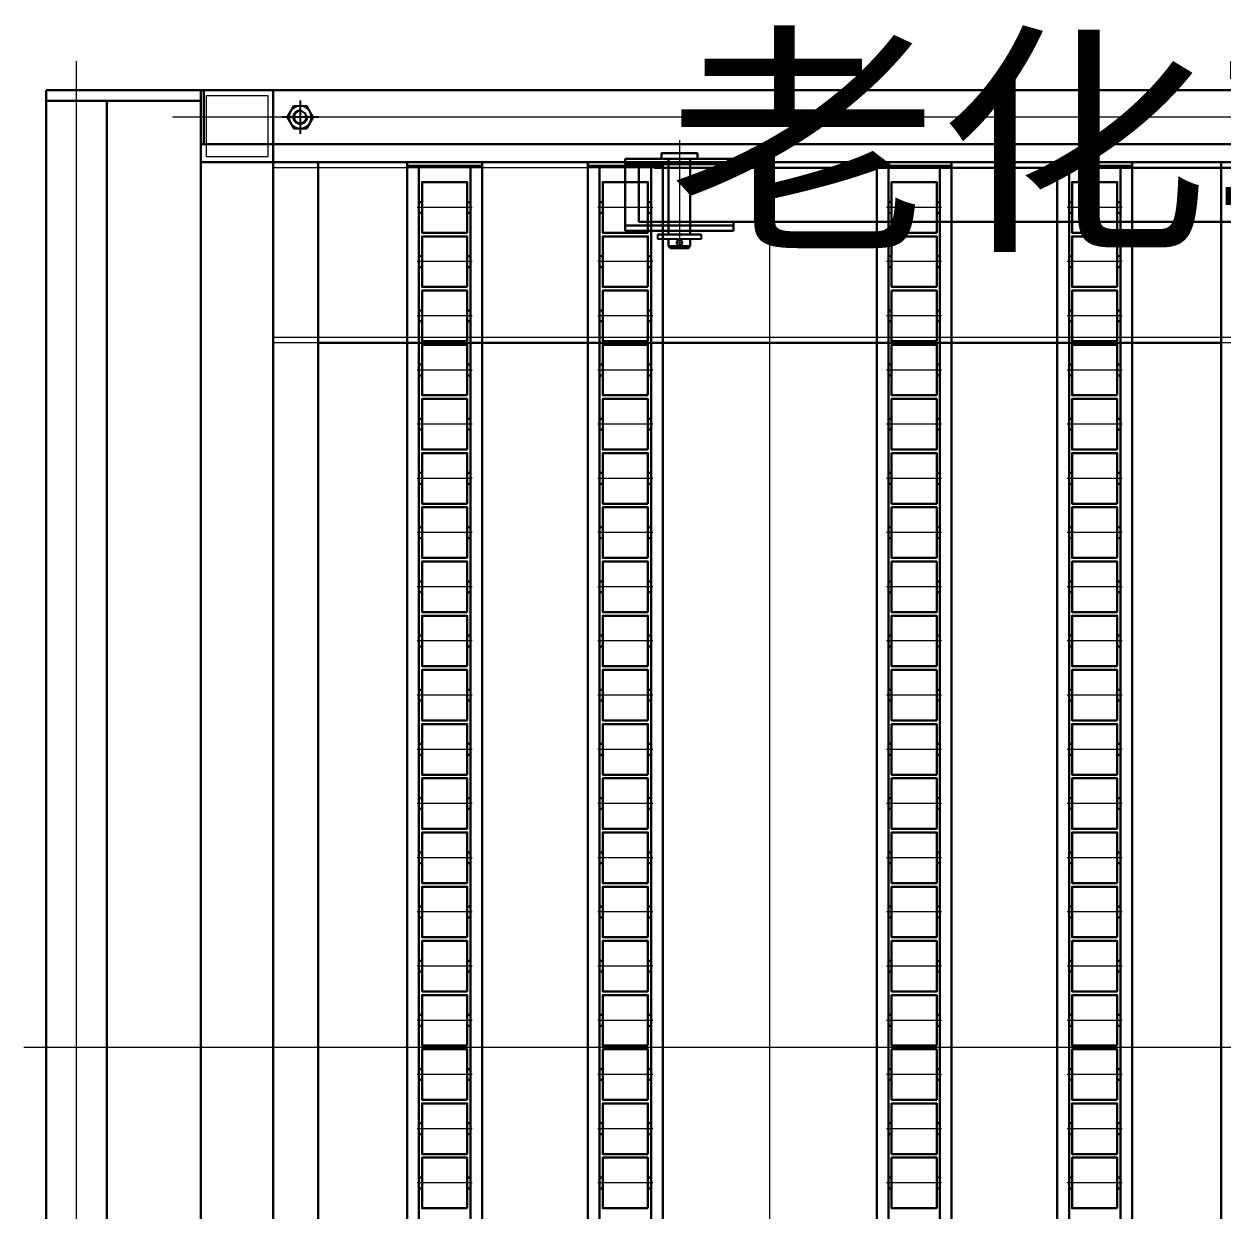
# Model space of a CAD drawing. Extents: x 539033 to 804858, y 468425 to 1263560.
# Drawn here: x 761463 to 762127, y 505110 to 505767 of the extents above; entities that cross this region are included whole.
import ezdxf

# ---------------------------------------------------------------- set-up
doc = ezdxf.new("R2010")
doc.units = 0
doc.header["$LTSCALE"] = 1000
doc.header["$MEASUREMENT"] = 0
for name, pattern in [('0', [0, 0]), ('ACAD_ISO02W100', [15, 12, -3]), ('ACAD_ISO04W100', [30, 24, -3, 0, -3]), ('DASHDOT', [25.4, 12.7, -6.35, 0, -6.35]), ('SOLID', [0])]:
    doc.linetypes.add(name, pattern=pattern)
doc.layers.get('0').update_dxf_attribs({"linetype": 'CONTINUOUS'})
doc.layers.add('1', color=1, linetype='DASHDOT')
doc.layers.add('摄像头', color=7, linetype='CONTINUOUS')
for name, color, linetype, lineweight in [('3', 7, 'ACAD_ISO04W100', 15), ('标注', 7, 'SOLID', 15), ('点划线', 1, 'ACAD_ISO04W100', 15), ('粗实线', 7, '0', 30), ('虚线', 6, 'ACAD_ISO02W100', 18)]:
    doc.layers.add(name, color=color, linetype=linetype, lineweight=lineweight)
doc.styles.add('标准', font='', dxfattribs={"width": 0.667})
doc.styles.get('标准').set_extended_font_data('FangSong_GB2312')

# ---------------------------------------------------------------- blocks, each defined once
blk = doc.blocks.new('A$C513352F2')
at = {"layer": '点划线'}
blk.add_line((68.9, 0), (68.9, 1086.91), dxfattribs=at)
at = {"layer": '粗实线', "color": 5}
for p, q in [((0, 1070.94), (85.65, 1070.94)), ((85.65, 1070.94), (85.65, 10.94)), ((0, 1064.94), (85.65, 1064.94)), ((52.15, 1064.94), (52.15, 16.94)), ((0, 16.94), (85.65, 16.94)), ((0, 10.94), (85.65, 10.94))]:
    blk.add_line(p, q, dxfattribs=at)
blk = doc.blocks.new('A$C458447FD')
for p, q in [((1298.84, 1065.14), (1302.43, 1071.37)), ((1309.62, 1071.37), (1302.43, 1071.37)), ((1313.22, 1065.14), (1309.62, 1071.37)), ((1298.84, 1065.14), (1302.43, 1058.91)), ((1313.22, 1065.14), (1309.62, 1058.91)), ((1309.62, 1058.91), (1302.43, 1058.91)), ((1084.03, 1000.14), (1084.03, 997.64)), ((1084.03, 997.64), (1108.03, 997.64)), ((1108.03, 997.64), (1108.03, 1000.14))]:
    blk.add_line(p, q)
for radius in [6.23, 3.4]:
    blk.add_circle((1306.03, 1065.14), radius)
at = {"layer": '1', "linetype": 'DASHDOT'}
for p, q in [((1306.03, 1074.37), (1306.03, 1055.91)), ((1295.84, 1065.14), (1316.22, 1065.14))]:
    blk.add_line(p, q, dxfattribs=at)
at = {"layer": '3'}
blk.add_arc((1306.03, 1065.14), 4, 170, 90, dxfattribs=at)
at = {"layer": '点划线'}
for p, q in [((206.04, 1065.14), (1376.79, 1065.14)), ((1096.03, 1052.42), (1096.03, 991.97)), ((1046.03, 17.93), (1046.03, 1044.24)), ((850.83, 1015.14), (881.27, 1015.14)), ((950.83, 1015.14), (981.27, 1015.14)), ((1110.83, 1015.14), (1141.27, 1015.14)), ((1210.83, 1015.14), (1241.27, 1015.14)), ((1093.94, 995.64), (1097.96, 995.64)), ((850.83, 985.14), (881.27, 985.14)), ((950.83, 985.14), (981.27, 985.14)), ((1110.83, 985.14), (1141.27, 985.14)), ((1210.83, 985.14), (1241.27, 985.14)), ((850.83, 955.14), (881.27, 955.14)), ((950.83, 955.14), (981.27, 955.14)), ((1110.83, 955.14), (1141.27, 955.14)), ((1210.83, 955.14), (1241.27, 955.14)), ((850.83, 925.14), (881.27, 925.14)), ((950.83, 925.14), (981.27, 925.14)), ((1110.83, 925.14), (1141.27, 925.14)), ((1210.83, 925.14), (1241.27, 925.14)), ((850.83, 895.14), (881.27, 895.14)), ((950.83, 895.14), (981.27, 895.14)), ((1110.83, 895.14), (1141.27, 895.14)), ((1210.83, 895.14), (1241.27, 895.14)), ((850.83, 865.14), (881.27, 865.14)), ((950.83, 865.14), (981.27, 865.14)), ((1110.83, 865.14), (1141.27, 865.14)), ((1210.83, 865.14), (1241.27, 865.14)), ((850.83, 835.14), (881.27, 835.14)), ((950.83, 835.14), (981.27, 835.14)), ((1110.83, 835.14), (1141.27, 835.14)), ((1210.83, 835.14), (1241.27, 835.14)), ((850.83, 805.14), (881.27, 805.14)), ((950.83, 805.14), (981.27, 805.14)), ((1110.83, 805.14), (1141.27, 805.14)), ((1210.83, 805.14), (1241.27, 805.14)), ((850.83, 775.14), (881.27, 775.14)), ((950.83, 775.14), (981.27, 775.14)), ((1110.83, 775.14), (1141.27, 775.14)), ((1210.83, 775.14), (1241.27, 775.14)), ((850.83, 745.14), (881.27, 745.14)), ((950.83, 745.14), (981.27, 745.14)), ((1110.83, 745.14), (1141.27, 745.14)), ((1210.83, 745.14), (1241.27, 745.14)), ((850.83, 715.14), (881.27, 715.14)), ((950.83, 715.14), (981.27, 715.14)), ((1110.83, 715.14), (1141.27, 715.14)), ((1210.83, 715.14), (1241.27, 715.14)), ((850.83, 685.14), (881.27, 685.14)), ((950.83, 685.14), (981.27, 685.14)), ((1110.83, 685.14), (1141.27, 685.14)), ((1210.83, 685.14), (1241.27, 685.14)), ((850.83, 655.14), (881.27, 655.14)), ((950.83, 655.14), (981.27, 655.14)), ((1110.83, 655.14), (1141.27, 655.14)), ((1210.83, 655.14), (1241.27, 655.14)), ((850.83, 625.14), (881.27, 625.14)), ((950.83, 625.14), (981.27, 625.14)), ((1110.83, 625.14), (1141.27, 625.14)), ((1210.83, 625.14), (1241.27, 625.14)), ((850.83, 595.14), (881.27, 595.14)), ((950.83, 595.14), (981.27, 595.14)), ((1110.83, 595.14), (1141.27, 595.14)), ((1210.83, 595.14), (1241.27, 595.14)), ((850.83, 565.14), (881.27, 565.14)), ((950.83, 565.14), (981.27, 565.14)), ((1110.83, 565.14), (1141.27, 565.14)), ((1210.83, 565.14), (1241.27, 565.14)), ((101.68, 550.14), (1459.06, 550.14)), ((850.83, 535.14), (881.27, 535.14)), ((950.83, 535.14), (981.27, 535.14)), ((1110.83, 535.14), (1141.27, 535.14)), ((1210.83, 535.14), (1241.27, 535.14)), ((850.83, 505.14), (881.27, 505.14)), ((950.83, 505.14), (981.27, 505.14)), ((1110.83, 505.14), (1141.27, 505.14)), ((1210.83, 505.14), (1241.27, 505.14)), ((850.83, 475.14), (881.27, 475.14)), ((950.83, 475.14), (981.27, 475.14)), ((1110.83, 475.14), (1141.27, 475.14)), ((1210.83, 475.14), (1241.27, 475.14))]:
    blk.add_line(p, q, dxfattribs=at)
at = {"layer": '粗实线'}
for p, q in [((1359.53, 1080.14), (1359.53, 1050.14)), ((211.03, 1050.14), (1361.03, 1050.14)), ((1066.03, 1042.14), (1066.03, 1037.14)), ((1066.03, 1042.14), (1126.03, 1042.14)), ((1090.03, 1042.14), (1090.03, 1000.14)), ((1102.03, 1042.14), (1102.03, 1000.14)), ((1126.03, 1042.14), (1126.03, 1002.14)), ((1109.83, 1037.14), (0, 1037.14)), ((506.03, 1040.14), (1321.03, 1040.14)), ((1066.03, 1039.14), (1126.03, 1039.14)), ((1118.6, 1037.14), (1118.6, 1007.14)), ((1321.03, 1040.14), (1321.03, 60.14)), ((1118.6, 1007.14), (0, 1007.14)), ((1066.03, 1007.14), (1066.03, 1002.14)), ((1066.03, 1005.14), (1126.03, 1005.14)), ((1066.03, 1002.14), (1126.03, 1002.14)), ((1108.03, 1000.14), (1084.03, 1000.14)), ((1090.03, 997.64), (1090.03, 993.64)), ((1102.03, 997.64), (1102.03, 993.64)), ((1090.03, 993.64), (1091.03, 992.64)), ((1090.03, 993.64), (1102.03, 993.64)), ((1101.03, 992.64), (1091.03, 992.64)), ((1101.03, 992.64), (1102.03, 993.64)), ((796.03, 940.14), (1296.03, 940.14))]:
    blk.add_line(p, q, dxfattribs=at)
at = {"layer": '粗实线', "color": 2}
for p, q in [((796.03, 1040.14), (796.03, 60.14)), ((1296.03, 1040.14), (1296.03, 60.14))]:
    blk.add_line(p, q, dxfattribs=at)
at = {"layer": '粗实线', "color": 4}
for p, q in [((845.28, 1040.14), (845.28, 60.14)), ((845.28, 1040.14), (886.78, 1040.14)), ((845.28, 1038.14), (886.78, 1038.14)), ((851.78, 1038.14), (851.78, 62.14)), ((880.28, 1038.14), (880.28, 62.14)), ((886.78, 1040.14), (886.78, 60.14)), ((945.28, 1040.14), (945.28, 60.14)), ((945.28, 1040.14), (986.78, 1040.14)), ((945.28, 1038.14), (986.78, 1038.14)), ((951.78, 1038.14), (951.78, 62.14)), ((980.28, 1038.14), (980.28, 62.14)), ((986.78, 1040.14), (986.78, 60.14)), ((1105.28, 1040.14), (1105.28, 60.14)), ((1105.28, 1040.14), (1146.78, 1040.14)), ((1105.28, 1038.14), (1146.78, 1038.14)), ((1111.78, 1038.14), (1111.78, 62.14)), ((1140.28, 1038.14), (1140.28, 62.14)), ((1146.78, 1040.14), (1146.78, 60.14)), ((1205.28, 1040.14), (1205.28, 60.14)), ((1205.28, 1040.14), (1246.78, 1040.14)), ((1205.28, 1038.14), (1246.78, 1038.14)), ((1211.78, 1038.14), (1211.78, 62.14)), ((1240.28, 1038.14), (1240.28, 62.14)), ((1246.78, 1040.14), (1246.78, 60.14))]:
    blk.add_line(p, q, dxfattribs=at)
at = {"layer": '粗实线', "color": 3}
for p, q in [((853.53, 1018.14), (851.78, 1018.14)), ((851.78, 1018.14), (851.78, 1012.14)), ((878.53, 1018.14), (880.28, 1018.14)), ((880.28, 1018.14), (880.28, 1012.14)), ((953.53, 1018.14), (951.78, 1018.14)), ((951.78, 1018.14), (951.78, 1012.14)), ((978.53, 1018.14), (980.28, 1018.14)), ((980.28, 1018.14), (980.28, 1012.14)), ((1113.53, 1018.14), (1111.78, 1018.14)), ((1111.78, 1018.14), (1111.78, 1012.14)), ((1138.53, 1018.14), (1140.28, 1018.14)), ((1140.28, 1018.14), (1140.28, 1012.14)), ((1213.53, 1018.14), (1211.78, 1018.14)), ((1211.78, 1018.14), (1211.78, 1012.14)), ((1238.53, 1018.14), (1240.28, 1018.14)), ((1240.28, 1018.14), (1240.28, 1012.14)), ((853.53, 1012.14), (851.78, 1012.14)), ((878.53, 1012.14), (880.28, 1012.14)), ((953.53, 1012.14), (951.78, 1012.14)), ((978.53, 1012.14), (980.28, 1012.14)), ((1113.53, 1012.14), (1111.78, 1012.14)), ((1138.53, 1012.14), (1140.28, 1012.14)), ((1213.53, 1012.14), (1211.78, 1012.14)), ((1238.53, 1012.14), (1240.28, 1012.14)), ((853.53, 988.14), (851.78, 988.14)), ((851.78, 988.14), (851.78, 982.14)), ((853.53, 982.14), (851.78, 982.14)), ((878.53, 988.14), (880.28, 988.14)), ((878.53, 982.14), (880.28, 982.14)), ((880.28, 988.14), (880.28, 982.14)), ((953.53, 988.14), (951.78, 988.14)), ((951.78, 988.14), (951.78, 982.14)), ((953.53, 982.14), (951.78, 982.14)), ((978.53, 988.14), (980.28, 988.14)), ((978.53, 982.14), (980.28, 982.14)), ((980.28, 988.14), (980.28, 982.14)), ((1113.53, 988.14), (1111.78, 988.14)), ((1111.78, 988.14), (1111.78, 982.14)), ((1113.53, 982.14), (1111.78, 982.14)), ((1138.53, 988.14), (1140.28, 988.14)), ((1138.53, 982.14), (1140.28, 982.14)), ((1140.28, 988.14), (1140.28, 982.14)), ((1213.53, 988.14), (1211.78, 988.14)), ((1211.78, 988.14), (1211.78, 982.14)), ((1213.53, 982.14), (1211.78, 982.14)), ((1238.53, 988.14), (1240.28, 988.14)), ((1238.53, 982.14), (1240.28, 982.14)), ((1240.28, 988.14), (1240.28, 982.14)), ((853.53, 958.14), (851.78, 958.14)), ((851.78, 958.14), (851.78, 952.14)), ((878.53, 958.14), (880.28, 958.14)), ((880.28, 958.14), (880.28, 952.14)), ((953.53, 958.14), (951.78, 958.14)), ((951.78, 958.14), (951.78, 952.14)), ((978.53, 958.14), (980.28, 958.14)), ((980.28, 958.14), (980.28, 952.14)), ((1113.53, 958.14), (1111.78, 958.14)), ((1111.78, 958.14), (1111.78, 952.14)), ((1138.53, 958.14), (1140.28, 958.14)), ((1140.28, 958.14), (1140.28, 952.14)), ((1213.53, 958.14), (1211.78, 958.14)), ((1211.78, 958.14), (1211.78, 952.14)), ((1238.53, 958.14), (1240.28, 958.14)), ((1240.28, 958.14), (1240.28, 952.14)), ((853.53, 952.14), (851.78, 952.14)), ((878.53, 952.14), (880.28, 952.14)), ((953.53, 952.14), (951.78, 952.14)), ((978.53, 952.14), (980.28, 952.14)), ((1113.53, 952.14), (1111.78, 952.14)), ((1138.53, 952.14), (1140.28, 952.14)), ((1213.53, 952.14), (1211.78, 952.14)), ((1238.53, 952.14), (1240.28, 952.14)), ((853.53, 928.14), (851.78, 928.14)), ((851.78, 928.14), (851.78, 922.14)), ((878.53, 928.14), (880.28, 928.14)), ((880.28, 928.14), (880.28, 922.14)), ((953.53, 928.14), (951.78, 928.14)), ((951.78, 928.14), (951.78, 922.14)), ((978.53, 928.14), (980.28, 928.14)), ((980.28, 928.14), (980.28, 922.14)), ((1113.53, 928.14), (1111.78, 928.14)), ((1111.78, 928.14), (1111.78, 922.14)), ((1138.53, 928.14), (1140.28, 928.14)), ((1140.28, 928.14), (1140.28, 922.14)), ((1213.53, 928.14), (1211.78, 928.14)), ((1211.78, 928.14), (1211.78, 922.14)), ((1238.53, 928.14), (1240.28, 928.14)), ((1240.28, 928.14), (1240.28, 922.14)), ((853.53, 922.14), (851.78, 922.14)), ((878.53, 922.14), (880.28, 922.14)), ((953.53, 922.14), (951.78, 922.14)), ((978.53, 922.14), (980.28, 922.14)), ((1113.53, 922.14), (1111.78, 922.14)), ((1138.53, 922.14), (1140.28, 922.14)), ((1213.53, 922.14), (1211.78, 922.14)), ((1238.53, 922.14), (1240.28, 922.14)), ((853.53, 898.14), (851.78, 898.14)), ((851.78, 898.14), (851.78, 892.14)), ((878.53, 898.14), (880.28, 898.14)), ((880.28, 898.14), (880.28, 892.14)), ((953.53, 898.14), (951.78, 898.14)), ((951.78, 898.14), (951.78, 892.14)), ((978.53, 898.14), (980.28, 898.14)), ((980.28, 898.14), (980.28, 892.14)), ((1113.53, 898.14), (1111.78, 898.14)), ((1111.78, 898.14), (1111.78, 892.14)), ((1138.53, 898.14), (1140.28, 898.14)), ((1140.28, 898.14), (1140.28, 892.14)), ((1213.53, 898.14), (1211.78, 898.14)), ((1211.78, 898.14), (1211.78, 892.14)), ((1238.53, 898.14), (1240.28, 898.14)), ((1240.28, 898.14), (1240.28, 892.14)), ((853.53, 892.14), (851.78, 892.14)), ((878.53, 892.14), (880.28, 892.14)), ((953.53, 892.14), (951.78, 892.14)), ((978.53, 892.14), (980.28, 892.14)), ((1113.53, 892.14), (1111.78, 892.14)), ((1138.53, 892.14), (1140.28, 892.14)), ((1213.53, 892.14), (1211.78, 892.14)), ((1238.53, 892.14), (1240.28, 892.14)), ((853.53, 868.14), (851.78, 868.14)), ((851.78, 868.14), (851.78, 862.14)), ((878.53, 868.14), (880.28, 868.14)), ((880.28, 868.14), (880.28, 862.14)), ((953.53, 868.14), (951.78, 868.14)), ((951.78, 868.14), (951.78, 862.14)), ((978.53, 868.14), (980.28, 868.14)), ((980.28, 868.14), (980.28, 862.14)), ((1113.53, 868.14), (1111.78, 868.14)), ((1111.78, 868.14), (1111.78, 862.14)), ((1138.53, 868.14), (1140.28, 868.14)), ((1140.28, 868.14), (1140.28, 862.14)), ((1213.53, 868.14), (1211.78, 868.14)), ((1211.78, 868.14), (1211.78, 862.14)), ((1238.53, 868.14), (1240.28, 868.14)), ((1240.28, 868.14), (1240.28, 862.14)), ((853.53, 862.14), (851.78, 862.14)), ((878.53, 862.14), (880.28, 862.14)), ((953.53, 862.14), (951.78, 862.14)), ((978.53, 862.14), (980.28, 862.14)), ((1113.53, 862.14), (1111.78, 862.14)), ((1138.53, 862.14), (1140.28, 862.14)), ((1213.53, 862.14), (1211.78, 862.14)), ((1238.53, 862.14), (1240.28, 862.14)), ((853.53, 838.14), (851.78, 838.14)), ((851.78, 838.14), (851.78, 832.14)), ((878.53, 838.14), (880.28, 838.14)), ((880.28, 838.14), (880.28, 832.14)), ((953.53, 838.14), (951.78, 838.14)), ((951.78, 838.14), (951.78, 832.14)), ((978.53, 838.14), (980.28, 838.14)), ((980.28, 838.14), (980.28, 832.14)), ((1113.53, 838.14), (1111.78, 838.14)), ((1111.78, 838.14), (1111.78, 832.14)), ((1138.53, 838.14), (1140.28, 838.14)), ((1140.28, 838.14), (1140.28, 832.14)), ((1213.53, 838.14), (1211.78, 838.14)), ((1211.78, 838.14), (1211.78, 832.14)), ((1238.53, 838.14), (1240.28, 838.14)), ((1240.28, 838.14), (1240.28, 832.14)), ((853.53, 832.14), (851.78, 832.14)), ((878.53, 832.14), (880.28, 832.14)), ((953.53, 832.14), (951.78, 832.14)), ((978.53, 832.14), (980.28, 832.14)), ((1113.53, 832.14), (1111.78, 832.14)), ((1138.53, 832.14), (1140.28, 832.14)), ((1213.53, 832.14), (1211.78, 832.14)), ((1238.53, 832.14), (1240.28, 832.14)), ((853.53, 808.14), (851.78, 808.14)), ((851.78, 808.14), (851.78, 802.14)), ((878.53, 808.14), (880.28, 808.14)), ((880.28, 808.14), (880.28, 802.14)), ((953.53, 808.14), (951.78, 808.14)), ((951.78, 808.14), (951.78, 802.14)), ((978.53, 808.14), (980.28, 808.14)), ((980.28, 808.14), (980.28, 802.14)), ((1113.53, 808.14), (1111.78, 808.14)), ((1111.78, 808.14), (1111.78, 802.14)), ((1138.53, 808.14), (1140.28, 808.14)), ((1140.28, 808.14), (1140.28, 802.14)), ((1213.53, 808.14), (1211.78, 808.14)), ((1211.78, 808.14), (1211.78, 802.14)), ((1238.53, 808.14), (1240.28, 808.14)), ((1240.28, 808.14), (1240.28, 802.14)), ((853.53, 802.14), (851.78, 802.14)), ((878.53, 802.14), (880.28, 802.14)), ((953.53, 802.14), (951.78, 802.14)), ((978.53, 802.14), (980.28, 802.14)), ((1113.53, 802.14), (1111.78, 802.14)), ((1138.53, 802.14), (1140.28, 802.14)), ((1213.53, 802.14), (1211.78, 802.14)), ((1238.53, 802.14), (1240.28, 802.14)), ((853.53, 778.14), (851.78, 778.14)), ((851.78, 778.14), (851.78, 772.14)), ((878.53, 778.14), (880.28, 778.14)), ((880.28, 778.14), (880.28, 772.14)), ((953.53, 778.14), (951.78, 778.14)), ((951.78, 778.14), (951.78, 772.14)), ((978.53, 778.14), (980.28, 778.14)), ((980.28, 778.14), (980.28, 772.14)), ((1113.53, 778.14), (1111.78, 778.14)), ((1111.78, 778.14), (1111.78, 772.14)), ((1138.53, 778.14), (1140.28, 778.14)), ((1140.28, 778.14), (1140.28, 772.14)), ((1213.53, 778.14), (1211.78, 778.14)), ((1211.78, 778.14), (1211.78, 772.14)), ((1238.53, 778.14), (1240.28, 778.14)), ((1240.28, 778.14), (1240.28, 772.14)), ((853.53, 772.14), (851.78, 772.14)), ((878.53, 772.14), (880.28, 772.14)), ((953.53, 772.14), (951.78, 772.14)), ((978.53, 772.14), (980.28, 772.14)), ((1113.53, 772.14), (1111.78, 772.14)), ((1138.53, 772.14), (1140.28, 772.14)), ((1213.53, 772.14), (1211.78, 772.14)), ((1238.53, 772.14), (1240.28, 772.14)), ((853.53, 748.14), (851.78, 748.14)), ((851.78, 748.14), (851.78, 742.14)), ((878.53, 748.14), (880.28, 748.14)), ((880.28, 748.14), (880.28, 742.14)), ((953.53, 748.14), (951.78, 748.14)), ((951.78, 748.14), (951.78, 742.14)), ((978.53, 748.14), (980.28, 748.14)), ((980.28, 748.14), (980.28, 742.14)), ((1113.53, 748.14), (1111.78, 748.14)), ((1111.78, 748.14), (1111.78, 742.14)), ((1138.53, 748.14), (1140.28, 748.14)), ((1140.28, 748.14), (1140.28, 742.14)), ((1213.53, 748.14), (1211.78, 748.14)), ((1211.78, 748.14), (1211.78, 742.14)), ((1238.53, 748.14), (1240.28, 748.14)), ((1240.28, 748.14), (1240.28, 742.14)), ((853.53, 742.14), (851.78, 742.14)), ((878.53, 742.14), (880.28, 742.14)), ((953.53, 742.14), (951.78, 742.14)), ((978.53, 742.14), (980.28, 742.14)), ((1113.53, 742.14), (1111.78, 742.14)), ((1138.53, 742.14), (1140.28, 742.14)), ((1213.53, 742.14), (1211.78, 742.14)), ((1238.53, 742.14), (1240.28, 742.14)), ((853.53, 718.14), (851.78, 718.14)), ((851.78, 718.14), (851.78, 712.14)), ((878.53, 718.14), (880.28, 718.14)), ((880.28, 718.14), (880.28, 712.14)), ((953.53, 718.14), (951.78, 718.14)), ((951.78, 718.14), (951.78, 712.14)), ((978.53, 718.14), (980.28, 718.14)), ((980.28, 718.14), (980.28, 712.14)), ((1113.53, 718.14), (1111.78, 718.14)), ((1111.78, 718.14), (1111.78, 712.14)), ((1138.53, 718.14), (1140.28, 718.14)), ((1140.28, 718.14), (1140.28, 712.14)), ((1213.53, 718.14), (1211.78, 718.14)), ((1211.78, 718.14), (1211.78, 712.14)), ((1238.53, 718.14), (1240.28, 718.14)), ((1240.28, 718.14), (1240.28, 712.14)), ((853.53, 712.14), (851.78, 712.14)), ((878.53, 712.14), (880.28, 712.14)), ((953.53, 712.14), (951.78, 712.14)), ((978.53, 712.14), (980.28, 712.14)), ((1113.53, 712.14), (1111.78, 712.14)), ((1138.53, 712.14), (1140.28, 712.14)), ((1213.53, 712.14), (1211.78, 712.14)), ((1238.53, 712.14), (1240.28, 712.14)), ((853.53, 688.14), (851.78, 688.14)), ((851.78, 688.14), (851.78, 682.14)), ((878.53, 688.14), (880.28, 688.14)), ((880.28, 688.14), (880.28, 682.14)), ((953.53, 688.14), (951.78, 688.14)), ((951.78, 688.14), (951.78, 682.14)), ((978.53, 688.14), (980.28, 688.14)), ((980.28, 688.14), (980.28, 682.14)), ((1113.53, 688.14), (1111.78, 688.14)), ((1111.78, 688.14), (1111.78, 682.14)), ((1138.53, 688.14), (1140.28, 688.14)), ((1140.28, 688.14), (1140.28, 682.14)), ((1213.53, 688.14), (1211.78, 688.14)), ((1211.78, 688.14), (1211.78, 682.14)), ((1238.53, 688.14), (1240.28, 688.14)), ((1240.28, 688.14), (1240.28, 682.14)), ((853.53, 682.14), (851.78, 682.14)), ((878.53, 682.14), (880.28, 682.14)), ((953.53, 682.14), (951.78, 682.14)), ((978.53, 682.14), (980.28, 682.14)), ((1113.53, 682.14), (1111.78, 682.14)), ((1138.53, 682.14), (1140.28, 682.14)), ((1213.53, 682.14), (1211.78, 682.14)), ((1238.53, 682.14), (1240.28, 682.14)), ((853.53, 658.14), (851.78, 658.14)), ((851.78, 658.14), (851.78, 652.14)), ((878.53, 658.14), (880.28, 658.14)), ((880.28, 658.14), (880.28, 652.14)), ((953.53, 658.14), (951.78, 658.14)), ((951.78, 658.14), (951.78, 652.14)), ((978.53, 658.14), (980.28, 658.14)), ((980.28, 658.14), (980.28, 652.14)), ((1113.53, 658.14), (1111.78, 658.14)), ((1111.78, 658.14), (1111.78, 652.14)), ((1138.53, 658.14), (1140.28, 658.14)), ((1140.28, 658.14), (1140.28, 652.14)), ((1213.53, 658.14), (1211.78, 658.14)), ((1211.78, 658.14), (1211.78, 652.14)), ((1238.53, 658.14), (1240.28, 658.14)), ((1240.28, 658.14), (1240.28, 652.14)), ((853.53, 652.14), (851.78, 652.14)), ((878.53, 652.14), (880.28, 652.14)), ((953.53, 652.14), (951.78, 652.14)), ((978.53, 652.14), (980.28, 652.14)), ((1113.53, 652.14), (1111.78, 652.14)), ((1138.53, 652.14), (1140.28, 652.14)), ((1213.53, 652.14), (1211.78, 652.14)), ((1238.53, 652.14), (1240.28, 652.14)), ((853.53, 628.14), (851.78, 628.14)), ((851.78, 628.14), (851.78, 622.14)), ((878.53, 628.14), (880.28, 628.14)), ((880.28, 628.14), (880.28, 622.14)), ((953.53, 628.14), (951.78, 628.14)), ((951.78, 628.14), (951.78, 622.14)), ((978.53, 628.14), (980.28, 628.14)), ((980.28, 628.14), (980.28, 622.14)), ((1113.53, 628.14), (1111.78, 628.14)), ((1111.78, 628.14), (1111.78, 622.14)), ((1138.53, 628.14), (1140.28, 628.14)), ((1140.28, 628.14), (1140.28, 622.14)), ((1213.53, 628.14), (1211.78, 628.14)), ((1211.78, 628.14), (1211.78, 622.14)), ((1238.53, 628.14), (1240.28, 628.14)), ((1240.28, 628.14), (1240.28, 622.14)), ((853.53, 622.14), (851.78, 622.14)), ((878.53, 622.14), (880.28, 622.14)), ((953.53, 622.14), (951.78, 622.14)), ((978.53, 622.14), (980.28, 622.14)), ((1113.53, 622.14), (1111.78, 622.14)), ((1138.53, 622.14), (1140.28, 622.14)), ((1213.53, 622.14), (1211.78, 622.14)), ((1238.53, 622.14), (1240.28, 622.14)), ((853.53, 598.14), (851.78, 598.14)), ((851.78, 598.14), (851.78, 592.14)), ((878.53, 598.14), (880.28, 598.14)), ((880.28, 598.14), (880.28, 592.14)), ((953.53, 598.14), (951.78, 598.14)), ((951.78, 598.14), (951.78, 592.14)), ((978.53, 598.14), (980.28, 598.14)), ((980.28, 598.14), (980.28, 592.14)), ((1113.53, 598.14), (1111.78, 598.14)), ((1111.78, 598.14), (1111.78, 592.14)), ((1138.53, 598.14), (1140.28, 598.14)), ((1140.28, 598.14), (1140.28, 592.14)), ((1213.53, 598.14), (1211.78, 598.14)), ((1211.78, 598.14), (1211.78, 592.14)), ((1238.53, 598.14), (1240.28, 598.14)), ((1240.28, 598.14), (1240.28, 592.14)), ((853.53, 592.14), (851.78, 592.14)), ((878.53, 592.14), (880.28, 592.14)), ((953.53, 592.14), (951.78, 592.14)), ((978.53, 592.14), (980.28, 592.14)), ((1113.53, 592.14), (1111.78, 592.14)), ((1138.53, 592.14), (1140.28, 592.14)), ((1213.53, 592.14), (1211.78, 592.14)), ((1238.53, 592.14), (1240.28, 592.14)), ((853.53, 568.14), (851.78, 568.14)), ((851.78, 568.14), (851.78, 562.14)), ((878.53, 568.14), (880.28, 568.14)), ((880.28, 568.14), (880.28, 562.14)), ((953.53, 568.14), (951.78, 568.14)), ((951.78, 568.14), (951.78, 562.14)), ((978.53, 568.14), (980.28, 568.14)), ((980.28, 568.14), (980.28, 562.14)), ((1113.53, 568.14), (1111.78, 568.14)), ((1111.78, 568.14), (1111.78, 562.14)), ((1138.53, 568.14), (1140.28, 568.14)), ((1140.28, 568.14), (1140.28, 562.14)), ((1213.53, 568.14), (1211.78, 568.14)), ((1211.78, 568.14), (1211.78, 562.14)), ((1238.53, 568.14), (1240.28, 568.14)), ((1240.28, 568.14), (1240.28, 562.14)), ((853.53, 562.14), (851.78, 562.14)), ((878.53, 562.14), (880.28, 562.14)), ((953.53, 562.14), (951.78, 562.14)), ((978.53, 562.14), (980.28, 562.14)), ((1113.53, 562.14), (1111.78, 562.14)), ((1138.53, 562.14), (1140.28, 562.14)), ((1213.53, 562.14), (1211.78, 562.14)), ((1238.53, 562.14), (1240.28, 562.14)), ((853.53, 538.14), (851.78, 538.14)), ((851.78, 538.14), (851.78, 532.14)), ((878.53, 538.14), (880.28, 538.14)), ((880.28, 538.14), (880.28, 532.14)), ((953.53, 538.14), (951.78, 538.14)), ((951.78, 538.14), (951.78, 532.14)), ((978.53, 538.14), (980.28, 538.14)), ((980.28, 538.14), (980.28, 532.14)), ((1113.53, 538.14), (1111.78, 538.14)), ((1111.78, 538.14), (1111.78, 532.14)), ((1138.53, 538.14), (1140.28, 538.14)), ((1140.28, 538.14), (1140.28, 532.14)), ((1213.53, 538.14), (1211.78, 538.14)), ((1211.78, 538.14), (1211.78, 532.14)), ((1238.53, 538.14), (1240.28, 538.14)), ((1240.28, 538.14), (1240.28, 532.14)), ((853.53, 532.14), (851.78, 532.14)), ((878.53, 532.14), (880.28, 532.14)), ((953.53, 532.14), (951.78, 532.14)), ((978.53, 532.14), (980.28, 532.14)), ((1113.53, 532.14), (1111.78, 532.14)), ((1138.53, 532.14), (1140.28, 532.14)), ((1213.53, 532.14), (1211.78, 532.14)), ((1238.53, 532.14), (1240.28, 532.14)), ((853.53, 508.14), (851.78, 508.14)), ((851.78, 508.14), (851.78, 502.14)), ((878.53, 508.14), (880.28, 508.14)), ((880.28, 508.14), (880.28, 502.14)), ((953.53, 508.14), (951.78, 508.14)), ((951.78, 508.14), (951.78, 502.14)), ((978.53, 508.14), (980.28, 508.14)), ((980.28, 508.14), (980.28, 502.14)), ((1113.53, 508.14), (1111.78, 508.14)), ((1111.78, 508.14), (1111.78, 502.14)), ((1138.53, 508.14), (1140.28, 508.14)), ((1140.28, 508.14), (1140.28, 502.14)), ((1213.53, 508.14), (1211.78, 508.14)), ((1211.78, 508.14), (1211.78, 502.14)), ((1238.53, 508.14), (1240.28, 508.14)), ((1240.28, 508.14), (1240.28, 502.14)), ((853.53, 502.14), (851.78, 502.14)), ((878.53, 502.14), (880.28, 502.14)), ((953.53, 502.14), (951.78, 502.14)), ((978.53, 502.14), (980.28, 502.14)), ((1113.53, 502.14), (1111.78, 502.14)), ((1138.53, 502.14), (1140.28, 502.14)), ((1213.53, 502.14), (1211.78, 502.14)), ((1238.53, 502.14), (1240.28, 502.14)), ((853.53, 478.14), (851.78, 478.14)), ((851.78, 478.14), (851.78, 472.14)), ((878.53, 478.14), (880.28, 478.14)), ((880.28, 478.14), (880.28, 472.14)), ((953.53, 478.14), (951.78, 478.14)), ((951.78, 478.14), (951.78, 472.14)), ((978.53, 478.14), (980.28, 478.14)), ((980.28, 478.14), (980.28, 472.14)), ((1113.53, 478.14), (1111.78, 478.14)), ((1111.78, 478.14), (1111.78, 472.14)), ((1138.53, 478.14), (1140.28, 478.14)), ((1140.28, 478.14), (1140.28, 472.14)), ((1213.53, 478.14), (1211.78, 478.14)), ((1211.78, 478.14), (1211.78, 472.14)), ((1238.53, 478.14), (1240.28, 478.14)), ((1240.28, 478.14), (1240.28, 472.14)), ((853.53, 472.14), (851.78, 472.14)), ((878.53, 472.14), (880.28, 472.14)), ((953.53, 472.14), (951.78, 472.14)), ((978.53, 472.14), (980.28, 472.14)), ((1113.53, 472.14), (1111.78, 472.14)), ((1138.53, 472.14), (1140.28, 472.14)), ((1213.53, 472.14), (1211.78, 472.14)), ((1238.53, 472.14), (1240.28, 472.14))]:
    blk.add_line(p, q, dxfattribs=at)
at = {"layer": '粗实线'}
for points in [[(211.03, 20.14), (1361.03, 20.14), (1361.03, 1080.14), (211.03, 1080.14)], [(1321.03, 1040.14), (1361.03, 1040.14), (1361.03, 1080.14), (1321.03, 1080.14)]]:
    blk.add_lwpolyline(points, close=True, dxfattribs=at)
at = {"layer": '粗实线', "color": 4}
blk.add_lwpolyline([(1106.03, 1042.14), (1106.03, 1045.14), (1086.03, 1045.14), (1086.03, 1042.14)], close=True, dxfattribs=at)
at = {"layer": '粗实线', "color": 3}
for points in [[(853.53, 1001.14), (878.53, 1001.14), (878.53, 1029.14), (853.53, 1029.14)], [(953.53, 1001.14), (978.53, 1001.14), (978.53, 1029.14), (953.53, 1029.14)], [(1113.53, 1001.14), (1138.53, 1001.14), (1138.53, 1029.14), (1113.53, 1029.14)], [(1213.53, 1001.14), (1238.53, 1001.14), (1238.53, 1029.14), (1213.53, 1029.14)], [(853.53, 971.14), (878.53, 971.14), (878.53, 999.14), (853.53, 999.14)], [(953.53, 971.14), (978.53, 971.14), (978.53, 999.14), (953.53, 999.14)], [(1113.53, 971.14), (1138.53, 971.14), (1138.53, 999.14), (1113.53, 999.14)], [(1213.53, 971.14), (1238.53, 971.14), (1238.53, 999.14), (1213.53, 999.14)], [(853.53, 941.14), (878.53, 941.14), (878.53, 969.14), (853.53, 969.14)], [(953.53, 941.14), (978.53, 941.14), (978.53, 969.14), (953.53, 969.14)], [(1113.53, 941.14), (1138.53, 941.14), (1138.53, 969.14), (1113.53, 969.14)], [(1213.53, 941.14), (1238.53, 941.14), (1238.53, 969.14), (1213.53, 969.14)], [(853.53, 911.14), (878.53, 911.14), (878.53, 939.14), (853.53, 939.14)], [(953.53, 911.14), (978.53, 911.14), (978.53, 939.14), (953.53, 939.14)], [(1113.53, 911.14), (1138.53, 911.14), (1138.53, 939.14), (1113.53, 939.14)], [(1213.53, 911.14), (1238.53, 911.14), (1238.53, 939.14), (1213.53, 939.14)], [(853.53, 881.14), (878.53, 881.14), (878.53, 909.14), (853.53, 909.14)], [(953.53, 881.14), (978.53, 881.14), (978.53, 909.14), (953.53, 909.14)], [(1113.53, 881.14), (1138.53, 881.14), (1138.53, 909.14), (1113.53, 909.14)], [(1213.53, 881.14), (1238.53, 881.14), (1238.53, 909.14), (1213.53, 909.14)], [(853.53, 851.14), (878.53, 851.14), (878.53, 879.14), (853.53, 879.14)], [(953.53, 851.14), (978.53, 851.14), (978.53, 879.14), (953.53, 879.14)], [(1113.53, 851.14), (1138.53, 851.14), (1138.53, 879.14), (1113.53, 879.14)], [(1213.53, 851.14), (1238.53, 851.14), (1238.53, 879.14), (1213.53, 879.14)], [(853.53, 821.14), (878.53, 821.14), (878.53, 849.14), (853.53, 849.14)], [(953.53, 821.14), (978.53, 821.14), (978.53, 849.14), (953.53, 849.14)], [(1113.53, 821.14), (1138.53, 821.14), (1138.53, 849.14), (1113.53, 849.14)], [(1213.53, 821.14), (1238.53, 821.14), (1238.53, 849.14), (1213.53, 849.14)], [(853.53, 791.14), (878.53, 791.14), (878.53, 819.14), (853.53, 819.14)], [(953.53, 791.14), (978.53, 791.14), (978.53, 819.14), (953.53, 819.14)], [(1113.53, 791.14), (1138.53, 791.14), (1138.53, 819.14), (1113.53, 819.14)], [(1213.53, 791.14), (1238.53, 791.14), (1238.53, 819.14), (1213.53, 819.14)], [(853.53, 761.14), (878.53, 761.14), (878.53, 789.14), (853.53, 789.14)], [(953.53, 761.14), (978.53, 761.14), (978.53, 789.14), (953.53, 789.14)], [(1113.53, 761.14), (1138.53, 761.14), (1138.53, 789.14), (1113.53, 789.14)], [(1213.53, 761.14), (1238.53, 761.14), (1238.53, 789.14), (1213.53, 789.14)], [(853.53, 731.14), (878.53, 731.14), (878.53, 759.14), (853.53, 759.14)], [(953.53, 731.14), (978.53, 731.14), (978.53, 759.14), (953.53, 759.14)], [(1113.53, 731.14), (1138.53, 731.14), (1138.53, 759.14), (1113.53, 759.14)], [(1213.53, 731.14), (1238.53, 731.14), (1238.53, 759.14), (1213.53, 759.14)], [(853.53, 701.14), (878.53, 701.14), (878.53, 729.14), (853.53, 729.14)], [(953.53, 701.14), (978.53, 701.14), (978.53, 729.14), (953.53, 729.14)], [(1113.53, 701.14), (1138.53, 701.14), (1138.53, 729.14), (1113.53, 729.14)], [(1213.53, 701.14), (1238.53, 701.14), (1238.53, 729.14), (1213.53, 729.14)], [(853.53, 671.14), (878.53, 671.14), (878.53, 699.14), (853.53, 699.14)], [(953.53, 671.14), (978.53, 671.14), (978.53, 699.14), (953.53, 699.14)], [(1113.53, 671.14), (1138.53, 671.14), (1138.53, 699.14), (1113.53, 699.14)], [(1213.53, 671.14), (1238.53, 671.14), (1238.53, 699.14), (1213.53, 699.14)], [(853.53, 641.14), (878.53, 641.14), (878.53, 669.14), (853.53, 669.14)], [(953.53, 641.14), (978.53, 641.14), (978.53, 669.14), (953.53, 669.14)], [(1113.53, 641.14), (1138.53, 641.14), (1138.53, 669.14), (1113.53, 669.14)], [(1213.53, 641.14), (1238.53, 641.14), (1238.53, 669.14), (1213.53, 669.14)], [(853.53, 611.14), (878.53, 611.14), (878.53, 639.14), (853.53, 639.14)], [(953.53, 611.14), (978.53, 611.14), (978.53, 639.14), (953.53, 639.14)], [(1113.53, 611.14), (1138.53, 611.14), (1138.53, 639.14), (1113.53, 639.14)], [(1213.53, 611.14), (1238.53, 611.14), (1238.53, 639.14), (1213.53, 639.14)], [(853.53, 581.14), (878.53, 581.14), (878.53, 609.14), (853.53, 609.14)], [(953.53, 581.14), (978.53, 581.14), (978.53, 609.14), (953.53, 609.14)], [(1113.53, 581.14), (1138.53, 581.14), (1138.53, 609.14), (1113.53, 609.14)], [(1213.53, 581.14), (1238.53, 581.14), (1238.53, 609.14), (1213.53, 609.14)], [(853.53, 551.14), (878.53, 551.14), (878.53, 579.14), (853.53, 579.14)], [(953.53, 551.14), (978.53, 551.14), (978.53, 579.14), (953.53, 579.14)], [(1113.53, 551.14), (1138.53, 551.14), (1138.53, 579.14), (1113.53, 579.14)], [(1213.53, 551.14), (1238.53, 551.14), (1238.53, 579.14), (1213.53, 579.14)], [(853.53, 521.14), (878.53, 521.14), (878.53, 549.14), (853.53, 549.14)], [(953.53, 521.14), (978.53, 521.14), (978.53, 549.14), (953.53, 549.14)], [(1113.53, 521.14), (1138.53, 521.14), (1138.53, 549.14), (1113.53, 549.14)], [(1213.53, 521.14), (1238.53, 521.14), (1238.53, 549.14), (1213.53, 549.14)], [(853.53, 491.14), (878.53, 491.14), (878.53, 519.14), (853.53, 519.14)], [(953.53, 491.14), (978.53, 491.14), (978.53, 519.14), (953.53, 519.14)], [(1113.53, 491.14), (1138.53, 491.14), (1138.53, 519.14), (1113.53, 519.14)], [(1213.53, 491.14), (1238.53, 491.14), (1238.53, 519.14), (1213.53, 519.14)], [(853.53, 461.14), (878.53, 461.14), (878.53, 489.14), (853.53, 489.14)], [(953.53, 461.14), (978.53, 461.14), (978.53, 489.14), (953.53, 489.14)], [(1113.53, 461.14), (1138.53, 461.14), (1138.53, 489.14), (1113.53, 489.14)], [(1213.53, 461.14), (1238.53, 461.14), (1238.53, 489.14), (1213.53, 489.14)]]:
    blk.add_lwpolyline(points, close=True, dxfattribs=at)
at = {"layer": '粗实线'}
blk.add_circle((1096.03, 995.64), 1.5, dxfattribs=at)
at = {"layer": '虚线'}
for p, q in [((251.03, 1037.14), (1321.03, 1037.14)), ((251.03, 943.14), (1321.03, 943.14)), ((776.03, 940.14), (796.03, 940.14)), ((1296.03, 940.14), (1321.03, 940.14))]:
    blk.add_line(p, q, dxfattribs=at)
blk.add_lwpolyline([(1324.03, 1043.14), (1358.03, 1043.14), (1358.03, 1077.14), (1324.03, 1077.14)], close=True, dxfattribs=at)
at = {"layer": '标注'}
blk.add_blockref('A$C513352F2', (1361.03, 9.2), dxfattribs=at)

msp = doc.modelspace()

# ---------------------------------------------------------------- block references
at = {"color": 253, "ltscale": 100, "xscale": -1}
msp.add_blockref('A$C458447FD', (762922.34, 504649.86), dxfattribs=at)

# ---------------------------------------------------------------- texts
at = {"layer": '摄像头', "color": 253, "lineweight": 25, "ltscale": 100, "insert": (761819.51, 505751.31), "char_height": 100, "width": 2572.2326, "attachment_point": 1, "style": '标准'}
msp.add_mtext('\\pt500;{\\W1.1;老化车10}', dxfattribs=at)

doc.saveas('drawing.dxf')
